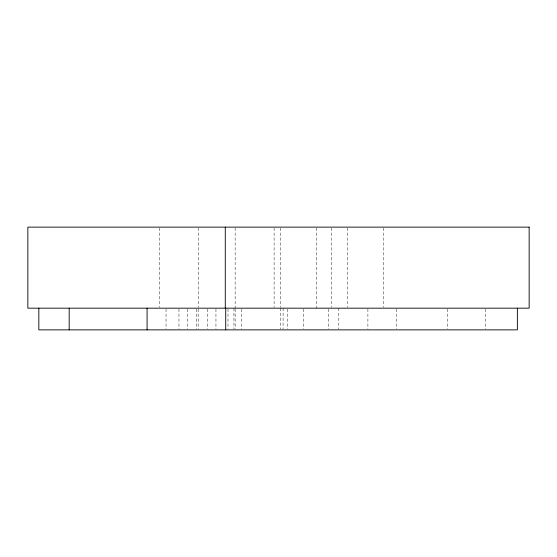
<?xml version="1.0" encoding="UTF-8"?>
<svg xmlns="http://www.w3.org/2000/svg" width="557" height="557" viewBox="0 0 557 557"><rect width="100%" height="100%" fill="white"/><g stroke="black" fill="none" stroke-linecap="round" stroke-linejoin="round"><path stroke-width="0.42" stroke-dasharray="2.79 2.09" d="M485.432 309.038L485.432 328.999M447.717 309.038L447.717 328.999M396.584 309.038L396.584 328.999M383.599 227.994L383.599 307.311M367.899 309.038L367.899 328.999M347.408 227.994L347.408 307.311M338.809 308.174L338.809 328.999M331.721 227.994L331.721 307.311M328.797 309.038L328.797 328.999M316.543 227.994L316.543 308.174M303.572 309.038L303.572 328.999M287.67 309.038L287.67 328.999M283.081 308.174L283.081 328.999M280.352 227.994L280.352 307.311M280.352 308.174L280.352 328.999M274.107 227.994L274.107 307.311M241.258 309.038L241.258 328.999M235.145 227.994L235.145 308.174M235.145 309.038L235.145 328.999M233.94 308.174L233.94 328.999M227.994 309.038L227.994 328.999M215.949 309.038L215.949 328.999M207.51 309.038L207.51 328.999M198.536 227.994L198.536 307.311M198.167 309.038L198.167 328.999M196.377 309.038L196.377 328.999M187.249 309.038L187.249 328.999M178.964 309.038L178.964 328.999M166.035 309.038L166.035 328.999M159.574 227.994L159.574 307.311"/><path stroke-width="0.84" d="M517.369 308.174L517.369 329.869L38.837 329.869L38.837 308.174M225.71 308.174L225.71 329.869M225.279 227.131L225.279 308.174M147.083 308.174L147.083 329.869M69.179 308.174L69.179 329.869M529.15 227.131L27.85 227.131L27.85 308.174L529.15 308.174L529.15 227.131"/></g></svg>
